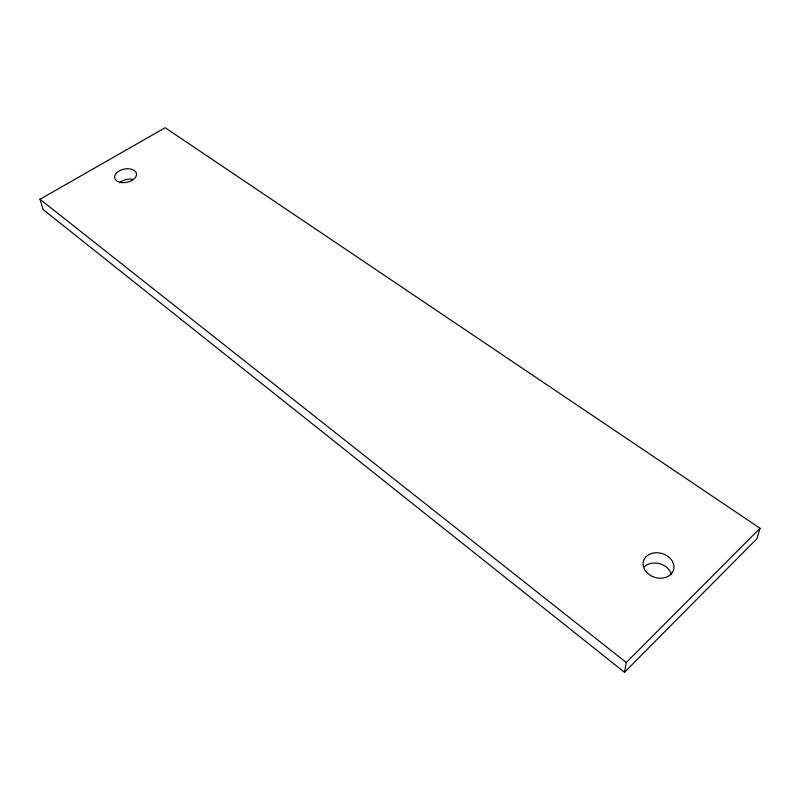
<?xml version="1.0" encoding="UTF-8"?>
<svg xmlns="http://www.w3.org/2000/svg" width="800" height="800" viewBox="0 0 800 800"><rect width="100%" height="100%" fill="white"/><g stroke="black" fill="none" stroke-linecap="round" stroke-linejoin="round"><path stroke-width="1.2" d="M624.48 672.28L626.3 662.51L760 528.27L165.16 127.72L40 199.28L43.15 209.59L624.48 672.28L756.97 538.68L760 528.27M40 199.28L626.3 662.51M644.38 566.75A15.51 12.41 16.5 0 1 659.74 563.72A15.51 12.41 16.5 0 1 671.35 574.37M119.59 182.79A10.99 6.76 -11.4 0 1 132.37 179.24M646.33 572.01A15.67 12.46 16.1 0 0 672.82 571.66A15.67 12.46 16.1 0 0 656.37 552.73A15.67 12.46 16.1 0 0 646.33 572.01M121.23 182.51A11.07 6.74 -11.3 0 0 136.44 173.57A11.07 6.74 -11.3 0 0 119.05 171.03A11.07 6.74 -11.3 0 0 121.23 182.51"/></g></svg>
